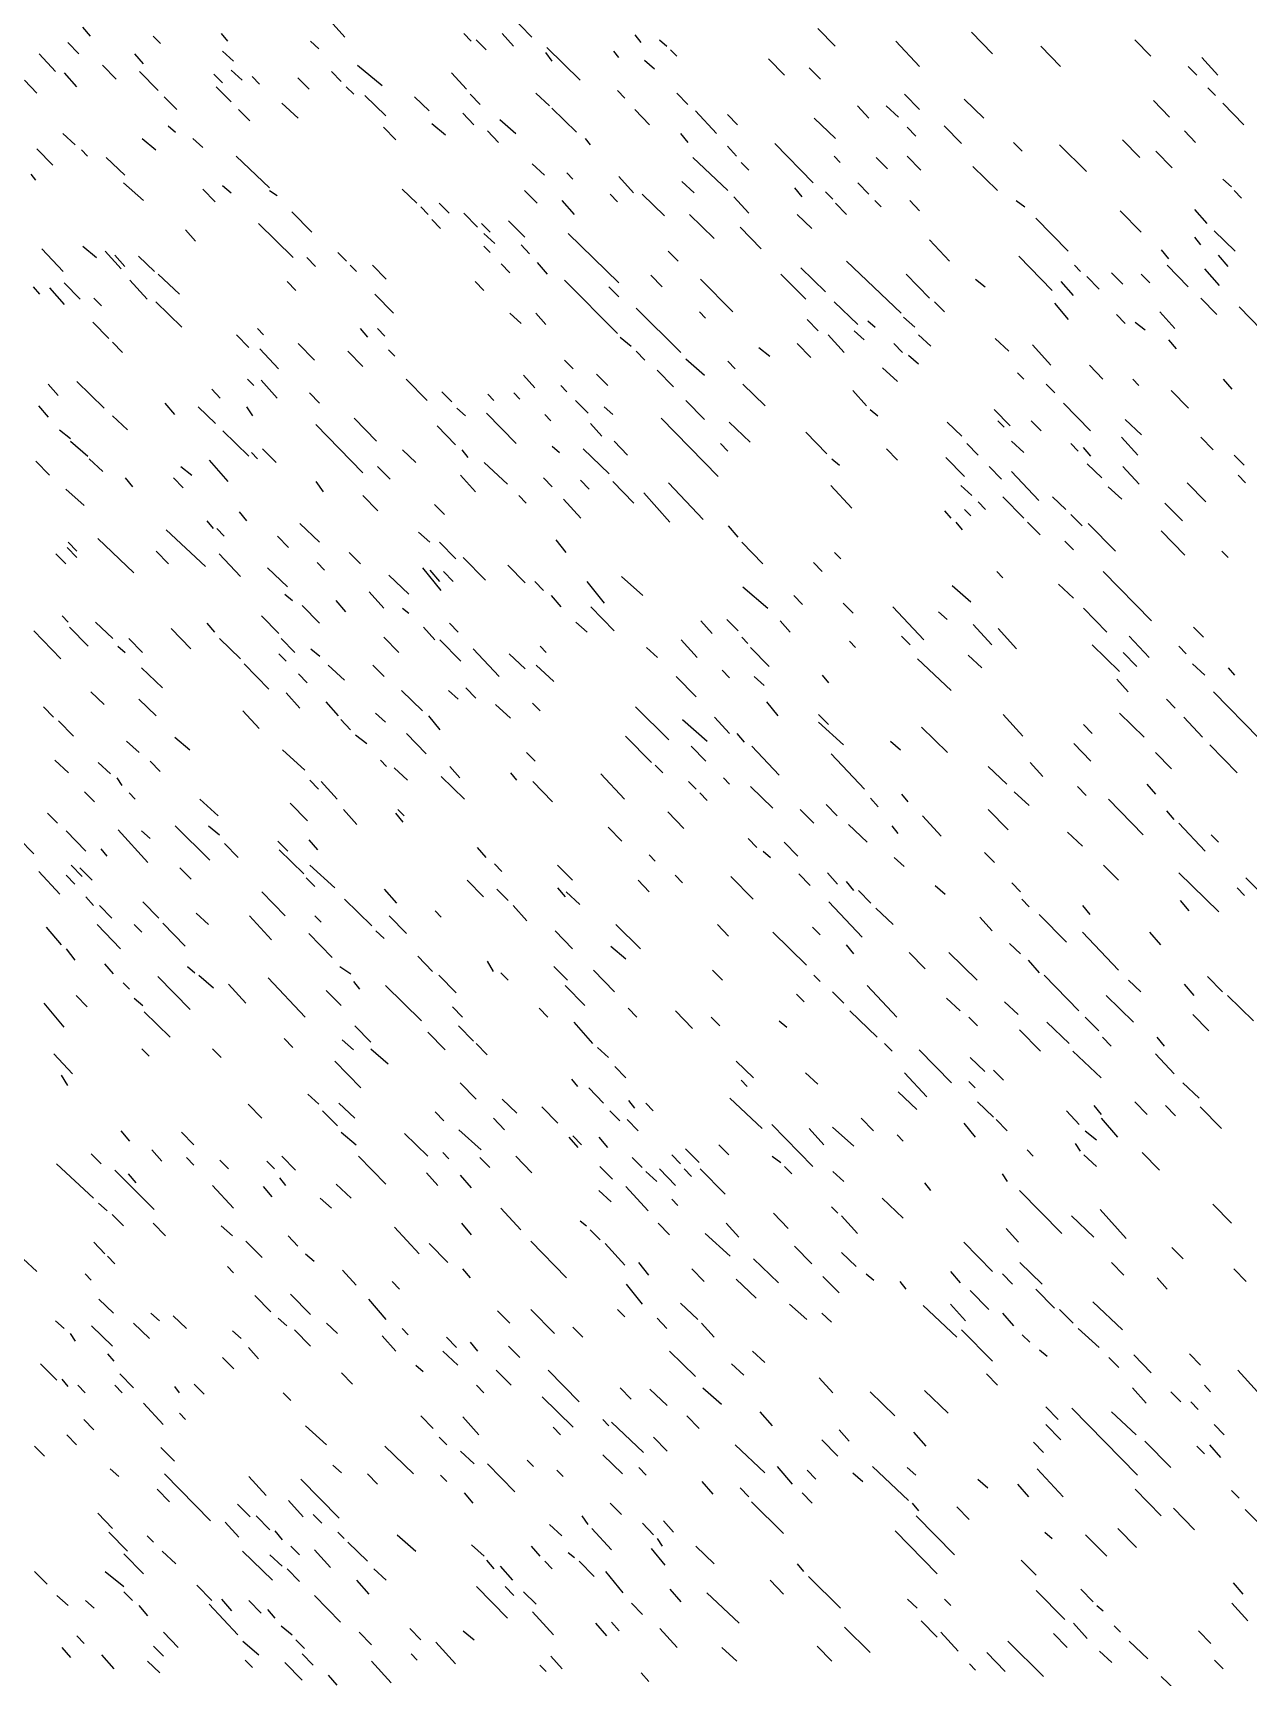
# Model space of a CAD drawing. Extents: x 0 to 599, y 0 to 600.
# Drawn here: x 187.7 to 367.4, y 148.2 to 391.4 of the extents above; entities that cross this region are included whole.
import ezdxf

# ---------------------------------------------------------------- set-up
doc = ezdxf.new("R2010")
doc.units = 0
doc.header["$MEASUREMENT"] = 0
doc.layers.add('SKARN_FSET2', color=206, linetype='CONTINUOUS')

msp = doc.modelspace()

# ---------------------------------------------------------------- linework, layer by layer
at = {"layer": 'SKARN_FSET2'}
for p, q in [((257.99, 394.26), (261.47, 390.7)), ((195.03, 392.2), (196.13, 390.89)), ((231.63, 393.14), (233.83, 390.7)), ((303.76, 392.01), (306.32, 389.39)), ((192.83, 389.95), (194.48, 388.27)), ((205.46, 390.89), (206.56, 389.77)), ((215.53, 391.26), (216.45, 390.14)), ((228.71, 390.14), (229.99, 389.02)), ((251.41, 391.26), (252.51, 390.14)), ((253.24, 390.33), (254.7, 388.83)), ((257.08, 391.26), (258.73, 389.39)), ((263.67, 389.2), (268.62, 384.34)), ((276.67, 391.08), (277.58, 389.95)), ((280.33, 390.33), (281.43, 389.39)), ((315.29, 390.14), (318.77, 386.4)), ((326.46, 391.45), (329.57, 388.27)), ((336.71, 389.39), (339.64, 386.4)), ((350.62, 390.33), (353, 387.89)), ((188.62, 388.27), (191.01, 385.65)), ((202.72, 388.27), (204, 386.77)), ((215.71, 388.64), (217.36, 387.15)), ((263.49, 388.46), (264.41, 387.15)), ((273.56, 388.64), (274.29, 387.71)), ((278.13, 387.33), (279.6, 386.02)), ((281.98, 388.83), (282.89, 387.89)), ((296.44, 387.52), (298.82, 385.09)), ((360.51, 387.71), (362.89, 385.09)), ((186.43, 384.34), (188.26, 382.46)), ((192.29, 385.46), (194.12, 383.4)), ((197.96, 386.58), (199.98, 384.52)), ((203.45, 385.65), (206.2, 382.84)), ((214.44, 385.27), (215.72, 383.96)), ((217, 385.83), (218.65, 384.34)), ((220.11, 384.9), (221.21, 383.78)), ((228.53, 383.03), (226.88, 384.71)), ((231.83, 385.65), (233.29, 384.15)), ((235.67, 386.58), (239.33, 383.59)), ((249.58, 385.46), (251.78, 383.03)), ((302.48, 386.21), (304.13, 384.52)), ((358.49, 386.4), (359.78, 385.09)), ((207.12, 381.9), (208.95, 380.03)), ((214.8, 383.4), (217, 381.15)), ((234.02, 383.4), (235.12, 382.28)), ((236.77, 382.09), (239.89, 379.1)), ((244.09, 381.9), (246.29, 379.84)), ((252.33, 382.28), (253.8, 380.78)), ((262.03, 382.46), (264.05, 380.59)), ((274.11, 382.84), (275.21, 381.72)), ((282.9, 382.46), (284.55, 380.78)), ((316.58, 382.28), (318.78, 380.03)), ((361.43, 383.21), (362.53, 382.09)), ((218.1, 380.03), (219.75, 378.35)), ((224.51, 380.97), (226.89, 378.72)), ((251.24, 379.47), (252.88, 377.78)), ((264.41, 380.22), (268.08, 376.66)), ((276.68, 380.03), (278.88, 377.78)), ((285.65, 379.84), (288.76, 376.47)), ((309.63, 380.59), (311.28, 378.72)), ((313.84, 380.59), (315.67, 378.91)), ((325.37, 381.53), (328.3, 378.72)), ((353.37, 381.34), (355.76, 378.91)), ((363.62, 380.97), (366.74, 377.78)), ((207.67, 377.6), (208.77, 376.66)), ((239.52, 377.41), (241.35, 375.54)), ((246.66, 377.97), (248.68, 376.29)), ((256.73, 378.53), (259.11, 376.47)), ((290.41, 379.28), (291.87, 377.78)), ((303.22, 378.72), (306.34, 375.73)), ((316.95, 377.41), (318.23, 376.1)), ((322.44, 377.6), (325.01, 374.98)), ((192.11, 376.47), (193.95, 374.79)), ((203.83, 375.73), (205.85, 374.04)), ((211.33, 375.73), (212.8, 374.42)), ((254.9, 376.85), (256.55, 375.16)), ((269.36, 375.73), (270.09, 374.79)), ((283.45, 376.47), (284.55, 375.16)), ((290.41, 374.6), (291.7, 373.1)), ((297.37, 374.98), (303.05, 369.17)), ((332.7, 375.16), (333.98, 373.85)), ((339.47, 374.79), (343.5, 370.86)), ((348.8, 375.54), (351.37, 372.92)), ((357.95, 376.85), (359.6, 375.16)), ((188.27, 374.23), (190.65, 371.79)), ((194.86, 374.04), (195.78, 373.1)), ((198.52, 372.92), (201.27, 370.3)), ((217.74, 373.1), (222.69, 368.42)), ((285.29, 372.92), (290.42, 368.05)), ((292.43, 372.17), (293.53, 371.05)), ((306.16, 373.1), (307.07, 372.17)), ((312.38, 372.92), (314.03, 371.23)), ((316.96, 373.1), (318.97, 371.05)), ((353.75, 373.85), (356.13, 371.42)), ((187.36, 370.48), (188.09, 369.55)), ((261.49, 371.98), (263.33, 370.3)), ((266.62, 370.67), (267.54, 369.73)), ((274.31, 370.11), (276.51, 367.68)), ((326.66, 371.61), (330.32, 368.05)), ((363.64, 369.73), (364.92, 368.61)), ((201.09, 369.17), (204.02, 366.55)), ((212.81, 368.24), (214.64, 366.37)), ((215.74, 368.8), (217.02, 367.68)), ((222.69, 368.05), (223.79, 367.3)), ((242.28, 368.24), (244.48, 366.18)), ((260.4, 368.05), (262.23, 366.18)), ((273.03, 367.49), (274.13, 366.37)), ((277.79, 367.49), (281.09, 364.31)), ((283.65, 369.36), (285.48, 367.68)), ((300.3, 368.42), (301.4, 367.11)), ((304.88, 367.86), (305.98, 366.74)), ((309.64, 369.17), (311.29, 367.49)), ((365.29, 368.05), (366.39, 366.93)), ((225.99, 364.87), (228.92, 361.87)), ((245.03, 365.62), (246.13, 364.49)), ((247.77, 366.18), (249.24, 364.68)), ((265.89, 366.55), (267.73, 364.49)), ((291.34, 367.11), (293.53, 364.68)), ((306.35, 366.18), (308, 364.49)), ((312.2, 366.55), (313.12, 365.62)), ((317.33, 366.55), (318.79, 365.05)), ((333.07, 366.55), (334.35, 365.62)), ((348.45, 365.05), (351.56, 361.87)), ((359.43, 365.24), (361.26, 363.18)), ((221.05, 363.18), (226.18, 358.13)), ((246.68, 363.74), (247.96, 362.43)), ((251.43, 364.68), (253.45, 362.62)), ((254, 363.18), (255.28, 361.87)), ((258.02, 363.56), (260.41, 361.12)), ((284.75, 364.49), (288.41, 360.94)), ((292.26, 362.62), (295.37, 359.44)), ((300.67, 364.49), (302.87, 362.43)), ((336, 363.93), (340.77, 359.06)), ((210.25, 362.25), (211.72, 360.56)), ((254.37, 361.68), (256.01, 360.19)), ((259.86, 360), (261.14, 358.69)), ((266.81, 361.68), (274.33, 354.38)), ((320.26, 360.75), (323.2, 357.57)), ((359.44, 361.12), (360.35, 360)), ((362.36, 362.06), (365.48, 359.06)), ((189.02, 359.44), (192.14, 356.07)), ((195.06, 359.81), (197.08, 358.13)), ((198.36, 359.06), (200.74, 356.44)), ((199.82, 358.5), (201.29, 356.82)), ((203.3, 358.32), (205.68, 356.07)), ((228.19, 358.13), (229.48, 356.82)), ((232.77, 358.88), (234.05, 357.57)), ((254.37, 359.81), (255.28, 358.88)), ((281.64, 359.06), (283.11, 357.57)), ((308, 357.57), (316.07, 349.89)), ((333.45, 358.32), (338.39, 353.26)), ((354.5, 359.25), (355.59, 357.94)), ((362.92, 358.5), (364.38, 356.82)), ((206.23, 355.69), (209.35, 352.7)), ((234.6, 357), (235.52, 356.07)), ((237.9, 357), (239.91, 354.95)), ((256.93, 357.19), (258.22, 355.88)), ((262.24, 357.38), (263.71, 355.69)), ((279.08, 355.51), (280.73, 353.82)), ((298.3, 355.69), (301.97, 351.95)), ((301.23, 356.63), (304.9, 353.07)), ((316.79, 355.69), (320.27, 352.14)), ((341.68, 357), (342.6, 356.07)), ((343.52, 355.32), (345.35, 353.45)), ((347.18, 355.88), (348.83, 354.2)), ((351.57, 355.69), (352.85, 354.38)), ((355.41, 357), (358.53, 353.82)), ((360.9, 356.44), (363.1, 354.01)), ((187.74, 353.82), (188.66, 352.7)), ((190.12, 353.63), (192.32, 351.2)), ((192.32, 354.38), (194.7, 351.95)), ((202.02, 354.76), (204.59, 351.95)), ((225.27, 354.57), (226.55, 353.26)), ((238.27, 352.7), (241.02, 349.89)), ((253.09, 354.57), (254.37, 353.26)), ((266.27, 354.76), (274.15, 346.9)), ((272.86, 353.82), (274.33, 352.32)), ((286.41, 354.95), (291.17, 350.08)), ((327.04, 354.95), (328.51, 353.82)), ((339.67, 354.57), (341.51, 352.51)), ((196.72, 352.14), (197.82, 351.01)), ((205.87, 351.58), (209.72, 347.83)), ((276.89, 350.64), (283.49, 344.09)), ((306.18, 351.58), (309.66, 348.21)), ((321.01, 351.58), (322.47, 350.08)), ((338.76, 351.39), (340.78, 348.95)), ((360.36, 352.14), (362.74, 349.7)), ((366.04, 350.83), (369.33, 347.46)), ((196.54, 348.58), (198.92, 346.15)), ((258.22, 349.89), (259.87, 348.39)), ((262.07, 349.89), (263.53, 348.21)), ((286.23, 350.08), (287.14, 349.14)), ((302.15, 348.95), (303.8, 347.27)), ((311.12, 348.77), (312.22, 347.83)), ((316.43, 349.33), (318.08, 347.83)), ((347.92, 349.7), (349.2, 348.39)), ((350.66, 348.58), (352.13, 347.46)), ((354.32, 350.08), (356.52, 347.64)), ((199.47, 345.59), (200.93, 344.09)), ((217.77, 346.71), (219.6, 344.84)), ((220.88, 347.64), (221.8, 346.71)), ((226.93, 345.4), (229.31, 342.96)), ((236.08, 347.64), (237.18, 346.33)), ((238.64, 347.64), (239.74, 346.52)), ((274.52, 346.33), (276.17, 345.02)), ((300.69, 345.4), (302.71, 343.34)), ((305.27, 346.71), (307.65, 344.09)), ((309.11, 347.27), (310.58, 345.96)), ((314.97, 345.4), (316.25, 344.09)), ((318.63, 346.71), (320.46, 345.02)), ((329.98, 346.15), (332, 344.27)), ((355.61, 345.96), (356.71, 344.65)), ((221.25, 344.65), (224, 341.65)), ((234.25, 344.27), (236.45, 342.03)), ((240.29, 344.46), (241.21, 343.53)), ((266.28, 342.96), (267.57, 341.65)), ((276.9, 344.27), (278.18, 342.96)), ((284.22, 343.15), (286.97, 340.72)), ((295.02, 344.84), (296.67, 343.53)), ((317.17, 343.71), (318.64, 342.4)), ((335.47, 345.21), (338.22, 342.22)), ((260.25, 340.72), (261.89, 338.85)), ((271.04, 340.9), (272.69, 339.22)), ((280.01, 341.47), (282.4, 339.03)), ((290.45, 342.78), (291.55, 341.65)), ((313.33, 341.84), (315.53, 339.78)), ((333.28, 341.09), (334.2, 340.16)), ((343.9, 342.22), (345.91, 340.16)), ((189.96, 339.41), (191.42, 337.72)), ((194.17, 339.78), (198.2, 335.85)), ((214.12, 338.66), (215.4, 337.35)), ((219.43, 340.16), (220.34, 339.22)), ((221.44, 339.97), (223.82, 337.35)), ((228.58, 338.1), (230.05, 336.6)), ((242.86, 340.16), (245.97, 336.97)), ((248.17, 338.28), (249.63, 336.79)), ((258.78, 338.1), (259.7, 337.16)), ((265.74, 339.22), (266.65, 338.28)), ((292.65, 339.41), (295.94, 336.22)), ((308.94, 338.47), (310.95, 336.22)), ((337.49, 339.41), (338.78, 338.1)), ((350.31, 340.16), (351.22, 339.22)), ((355.98, 338.47), (358.55, 335.85)), ((363.67, 340.16), (364.95, 338.66)), ((188.5, 336.22), (189.96, 334.54)), ((207.17, 336.6), (208.63, 334.91)), ((212.11, 336.04), (214.67, 333.6)), ((219.25, 336.04), (220.16, 334.73)), ((250.37, 335.85), (251.65, 334.73)), ((254.94, 337.91), (255.86, 336.97)), ((267.94, 336.97), (269.77, 335.1)), ((272.15, 336.04), (273.43, 334.91)), ((284.23, 336.97), (286.98, 334.17)), ((311.5, 335.66), (312.6, 334.73)), ((329.81, 335.66), (332.19, 333.23)), ((340.06, 336.6), (344.09, 332.48)), ((199.48, 334.73), (201.68, 332.67)), ((229.5, 333.42), (236.46, 326.3)), ((235.17, 334.35), (238.47, 330.98)), ((247.44, 333.23), (250.19, 330.42)), ((254.76, 335.1), (259.16, 330.61)), ((263.36, 334.91), (264.28, 333.98)), ((270.14, 333.6), (271.79, 331.73)), ((280.57, 334.35), (289, 325.74)), ((290.64, 333.79), (293.75, 330.8)), ((322.85, 333.79), (325.05, 331.73)), ((330.36, 333.98), (331.28, 333.04)), ((335.3, 333.98), (336.77, 332.48)), ((349.21, 334.17), (351.6, 331.92)), ((191.61, 332.67), (193.26, 331.36)), ((193.26, 330.98), (195.83, 328.74)), ((215.77, 332.48), (219.62, 328.74)), ((273.62, 330.98), (275.63, 328.92)), ((301.99, 332.29), (305.1, 329.11)), ((332.38, 330.98), (334.21, 329.3)), ((348.67, 331.54), (351.05, 328.92)), ((360.38, 331.54), (362.21, 329.67)), ((196.01, 328.36), (198.02, 326.49)), ((219.99, 329.3), (220.9, 328.36)), ((221.63, 329.86), (223.65, 327.8)), ((242.32, 329.67), (244.33, 327.8)), ((251.1, 329.67), (252.02, 328.55)), ((264.47, 330.23), (265.57, 329.3)), ((269.04, 329.86), (272.89, 326.12)), ((289.36, 330.61), (290.46, 329.49)), ((305.84, 328.36), (306.94, 327.43)), ((313.89, 329.86), (315.54, 328.17)), ((322.68, 328.55), (325.43, 325.74)), ((325.79, 330.61), (327.44, 328.92)), ((341.16, 330.61), (342.26, 329.49)), ((342.99, 330.05), (344.09, 328.74)), ((365.33, 328.92), (366.79, 327.43)), ((188.14, 327.99), (190.15, 325.93)), ((209.56, 327.24), (211.2, 325.93)), ((213.76, 328.17), (216.51, 324.99)), ((238.66, 327.24), (240.49, 325.37)), ((250.93, 325.93), (253.12, 323.49)), ((254.4, 327.8), (257.88, 324.62)), ((329.09, 327.24), (330.92, 325.37)), ((332.38, 326.49), (336.41, 322.18)), ((343.55, 327.61), (345.74, 325.55)), ((348.85, 327.24), (351.24, 324.62)), ((365.88, 325.93), (366.98, 324.81)), ((192.54, 323.87), (195.28, 321.44)), ((201.32, 325.55), (202.42, 324.24)), ((208.46, 325.55), (209.92, 324.06)), ((229.51, 324.99), (230.61, 323.49)), ((263.19, 325.55), (264.47, 324.24)), ((268.68, 325.18), (269.96, 323.87)), ((273.44, 324.99), (276.56, 321.81)), ((281.68, 324.81), (286.81, 319.38)), ((305.66, 324.43), (308.77, 321.06)), ((324.88, 324.43), (326.53, 322.93)), ((346.66, 324.24), (348.68, 322.37)), ((358.38, 324.81), (361.12, 322)), ((236.47, 322.93), (238.67, 320.69)), ((247.09, 321.62), (248.55, 320.12)), ((259.53, 322.93), (260.63, 321.81)), ((266.12, 322.37), (268.69, 319.56)), ((278.02, 323.31), (281.87, 319)), ((327.44, 322), (328.54, 320.87)), ((331.1, 322.75), (334.22, 319.56)), ((338.43, 322.75), (340.44, 320.87)), ((355.08, 321.81), (357.65, 319.19)), ((213.41, 319.19), (214.32, 318.07)), ((218.17, 320.5), (219.27, 319.19)), ((227.14, 318.81), (230.07, 316.01)), ((322.5, 320.69), (323.42, 319.56)), ((324.15, 319), (325.07, 317.88)), ((325.43, 320.87), (326.35, 319.94)), ((334.77, 319), (336.6, 317.13)), ((341.17, 320.12), (342.82, 318.44)), ((343.74, 318.81), (347.77, 314.7)), ((197.3, 316.57), (202.62, 311.51)), ((207.37, 317.88), (213.23, 312.45)), ((214.87, 318.07), (215.97, 316.94)), ((223.84, 316.94), (225.49, 315.26)), ((244.71, 317.5), (246.36, 316.01)), ((265.03, 316.38), (266.5, 314.51)), ((290.47, 318.44), (291.94, 316.76)), ((340.26, 316.19), (341.55, 314.88)), ((354.54, 317.69), (358.02, 314.13)), ((191.08, 314.32), (192.55, 312.82)), ((192.73, 315.26), (194.19, 313.76)), ((192.91, 316.01), (194.19, 314.7)), ((205.91, 314.7), (207.74, 312.82)), ((215.24, 314.32), (218.36, 310.95)), ((234.46, 314.51), (236.11, 312.82)), ((247.82, 316.01), (250.21, 313.57)), ((251.3, 313.76), (254.6, 310.39)), ((292.49, 316.01), (295.6, 312.82)), ((306.22, 314.51), (307.13, 313.57)), ((363.51, 314.7), (364.43, 313.76)), ((222.38, 312.26), (225.32, 309.45)), ((229.71, 313.01), (230.8, 311.89)), ((245.27, 312.26), (248.01, 308.89)), ((246.36, 311.89), (247.83, 310.2)), ((248.38, 311.7), (249.84, 310.2)), ((257.9, 312.64), (260.46, 310.02)), ((303.11, 313.01), (304.39, 311.7)), ((330.2, 311.7), (331.12, 310.76)), ((345.94, 311.7), (353.09, 304.4)), ((240.32, 311.14), (243.26, 308.33)), ((261.92, 310.2), (263.21, 308.89)), ((269.61, 310.2), (272.18, 307.02)), ((274.74, 310.95), (277.85, 308.14)), ((292.68, 309.45), (296.34, 306.27)), ((323.61, 309.64), (326.36, 307.21)), ((339.35, 309.83), (341.55, 307.77)), ((224.95, 308.33), (226.05, 307.39)), ((227.52, 306.65), (230.08, 304.03)), ((232.46, 307.39), (233.92, 305.71)), ((237.4, 308.71), (239.6, 306.27)), ((264.31, 308.14), (265.77, 306.46)), ((270.17, 306.46), (273.65, 302.9)), ((300.18, 308.14), (301.47, 306.83)), ((307.51, 307.02), (308.97, 305.52)), ((314.83, 306.46), (319.41, 301.59)), ((192.01, 305.15), (192.92, 304.21)), ((196.95, 304.21), (199.51, 301.78)), ((213.42, 304.03), (214.52, 302.71)), ((221.48, 305.15), (224.04, 302.53)), ((242.34, 306.27), (243.26, 305.52)), ((249.3, 304.03), (250.58, 302.71)), ((267.97, 304.21), (269.62, 302.71)), ((286.46, 304.4), (288.11, 302.53)), ((290.3, 304.59), (291.95, 302.9)), ((298.17, 304.4), (299.64, 302.71)), ((321.6, 305.71), (322.89, 304.59)), ((343.02, 306.27), (346.5, 302.71)), ((187.8, 302.9), (191.83, 298.78)), ((193.11, 303.46), (195.85, 300.66)), ((201.89, 301.78), (203.91, 299.72)), ((208.12, 303.28), (211.05, 300.28)), ((215.26, 301.78), (218.37, 298.78)), ((224.41, 301.78), (226.42, 299.72)), ((239.6, 301.97), (241.8, 299.72)), ((245.46, 303.46), (247.11, 301.59)), ((247.84, 301.59), (250.95, 298.41)), ((283.53, 301.59), (285.92, 298.97)), ((292.5, 301.97), (293.42, 301.03)), ((316.12, 302.15), (317.4, 300.84)), ((326.73, 303.84), (329.48, 300.84)), ((330.39, 303.28), (333.14, 300.28)), ((349.8, 302.15), (352.73, 298.97)), ((359.31, 303.46), (360.78, 301.97)), ((200.25, 300.66), (201.35, 299.72)), ((224.05, 299.53), (225.14, 298.41)), ((228.8, 300.28), (230.09, 299.16)), ((252.78, 300.28), (256.63, 296.16)), ((258.09, 299.53), (260.47, 297.29)), ((262.67, 300.66), (263.58, 299.72)), ((280.06, 298.97), (278.41, 300.47)), ((293.79, 300.47), (296.53, 297.66)), ((308.43, 301.4), (309.34, 300.47)), ((326, 299.34), (328.02, 297.47)), ((344.31, 300.84), (348.34, 296.91)), ((348.88, 299.72), (350.9, 297.66)), ((357.12, 300.66), (358.22, 299.53)), ((203.73, 297.47), (206.84, 294.48)), ((218.92, 298.03), (222.59, 294.29)), ((231.37, 297.85), (233.75, 295.6)), ((237.96, 297.85), (239.61, 296.16)), ((262.12, 297.85), (264.69, 295.41)), ((289.58, 297.1), (290.68, 295.98)), ((318.5, 298.78), (323.45, 294.1)), ((359.14, 298.03), (360.97, 296.35)), ((364.44, 297.47), (365.36, 296.35)), ((226.98, 296.54), (228.26, 295.23)), ((251.69, 294.48), (253.16, 292.98)), ((282.81, 296.16), (285.74, 293.17)), ((294.34, 296.16), (295.8, 294.85)), ((304.41, 296.35), (305.32, 295.23)), ((347.97, 295.79), (349.62, 293.92)), ((196.23, 293.92), (198.24, 292.04)), ((203.37, 292.79), (205.93, 290.36)), ((225.15, 293.73), (227.17, 291.48)), ((231.01, 292.42), (232.84, 290.36)), ((242.17, 294.1), (245.29, 291.11)), ((249.13, 294.1), (250.59, 292.79)), ((256.09, 292.04), (258.29, 289.98)), ((261.58, 292.23), (262.68, 291.11)), ((296.17, 292.42), (297.82, 290.36)), ((355.3, 292.79), (356.58, 291.48)), ((362.25, 293.92), (369.03, 286.99)), ((189.27, 291.67), (190.74, 290.17)), ((191.47, 289.61), (193.67, 287.36)), ((218.75, 291.11), (221.13, 288.49)), ((233.21, 289.8), (234.67, 288.3)), ((238.33, 290.73), (239.8, 289.42)), ((246.2, 290.36), (247.85, 288.3)), ((276.77, 291.67), (281.72, 286.8)), ((283.73, 289.8), (287.39, 286.61)), ((288.49, 290.17), (290.69, 287.74)), ((303.86, 290.55), (305.33, 289.05)), ((303.86, 289.42), (307.53, 286.05)), ((331.14, 290.55), (334.07, 287.36)), ((348.34, 290.73), (352.01, 287.18)), ((357.86, 290.17), (360.61, 287.18)), ((208.68, 287.18), (210.88, 285.3)), ((235.41, 287.55), (237.06, 286.24)), ((242.91, 287.74), (245.84, 284.74)), ((275.31, 287.36), (279.16, 283.43)), ((291.79, 287.74), (292.88, 286.43)), ((319.06, 288.67), (322.91, 284.93)), ((343.04, 289.05), (344.32, 287.74)), ((201.54, 286.61), (203.38, 284.93)), ((224.61, 285.3), (227.91, 282.31)), ((261.95, 283.62), (260.67, 284.93)), ((285.01, 285.87), (287.21, 283.62)), ((293.98, 285.87), (298.02, 281.56)), ((305.7, 284.74), (310.65, 279.5)), ((314.48, 286.61), (315.95, 285.3)), ((341.58, 286.24), (344.14, 283.62)), ((353.66, 284.93), (356.04, 282.5)), ((361.71, 286.05), (365.74, 281.93)), ((190.93, 283.81), (192.95, 281.93)), ((197.34, 283.43), (199.17, 281.75)), ((205.03, 283.62), (206.49, 282.12)), ((239.07, 283.81), (239.99, 282.87)), ((241.09, 282.68), (243.1, 280.81)), ((249.32, 282.87), (250.79, 281.19)), ((279.71, 283.06), (280.81, 281.93)), ((328.95, 282.87), (331.7, 280.25)), ((335.17, 283.43), (337, 281.37)), ((200.09, 281.19), (200.82, 280.06)), ((228.64, 280.81), (229.92, 279.5)), ((230.29, 280.62), (232.67, 278)), ((248.04, 281.37), (251.52, 278)), ((258.29, 281.93), (259.21, 280.81)), ((261.59, 280.62), (264.52, 277.63)), ((271.66, 281.75), (275.14, 278)), ((284.65, 280.62), (285.75, 279.5)), ((289.78, 281.19), (290.69, 280.25)), ((293.81, 279.88), (297.11, 276.69)), ((342.13, 279.88), (343.41, 278.56)), ((352.38, 280.25), (353.66, 278.75)), ((195.33, 279.13), (196.79, 277.63)), ((201.92, 278.94), (202.83, 278)), ((212.35, 278), (215.1, 275.57)), ((225.72, 277.44), (228.28, 274.82)), ((286.3, 278.94), (287.4, 277.82)), ((304.98, 277.25), (306.62, 275.57)), ((311.56, 278.19), (312.66, 276.88)), ((316.14, 278.75), (317.06, 277.63)), ((332.8, 279.13), (335, 277.07)), ((346.71, 278), (351.84, 272.76)), ((189.84, 275.94), (191.31, 274.45)), ((233.59, 276.51), (235.6, 274.26)), ((241.28, 275.94), (242.38, 274.63)), ((241.64, 276.51), (242.56, 275.57)), ((281.55, 276.13), (283.93, 273.7)), ((301.13, 276.51), (303.15, 274.45)), ((319.25, 275.57), (322, 272.57)), ((328.96, 276.51), (331.89, 273.51)), ((355.31, 276.32), (356.41, 275.01)), ((192.59, 273.32), (195.52, 270.33)), ((200.28, 273.51), (204.67, 268.64)), ((203.75, 273.32), (205.04, 272.2)), ((208.7, 274.07), (213.83, 269.02)), ((213.64, 274.07), (215.29, 272.76)), ((272.76, 273.88), (274.78, 271.83)), ((308.27, 274.26), (311.02, 271.64)), ((314.68, 274.07), (315.6, 272.95)), ((340.67, 273.14), (342.87, 271.08)), ((357.15, 274.45), (361, 270.33)), ((361.91, 272.76), (363.01, 271.64)), ((185.63, 272.2), (187.83, 269.95)), ((197.72, 270.7), (198.63, 269.58)), ((216.02, 271.45), (218.04, 269.39)), ((223.89, 271.83), (225.36, 270.33)), ((224.08, 270.51), (227.74, 266.96)), ((228.47, 272.01), (229.75, 270.51)), ((253.36, 270.89), (254.65, 269.39)), ((293.45, 272.2), (294.73, 270.89)), ((295.65, 270.33), (296.75, 269.39)), ((298.76, 271.64), (300.77, 269.58)), ((328.41, 270.14), (329.88, 268.64)), ((193.33, 268.27), (194.98, 266.58)), ((194.61, 267.89), (196.44, 266.02)), ((209.43, 267.89), (211.08, 266.21)), ((228.65, 268.27), (232.32, 264.9)), ((255.93, 268.46), (257.03, 267.33)), ((265.26, 268.27), (267.46, 266.02)), ((278.81, 269.77), (279.72, 268.83)), ((315.05, 269.39), (316.52, 268.08)), ((345.99, 268.27), (348.19, 266.02)), ((188.57, 267.33), (191.68, 263.96)), ((192.6, 266.77), (193.88, 265.46)), ((228.11, 266.4), (229.39, 265.09)), ((251.9, 266.02), (254.29, 263.59)), ((277.16, 266.02), (278.81, 264.34)), ((282.65, 266.77), (283.75, 265.65)), ((290.89, 266.58), (294.19, 263.21)), ((300.96, 266.96), (302.61, 265.27)), ((305.17, 267.15), (306.64, 265.46)), ((307.92, 265.83), (309.02, 264.52)), ((321.1, 265.27), (322.56, 263.96)), ((332.44, 265.65), (333.73, 264.34)), ((357.15, 267.15), (363.02, 261.34)), ((367.04, 266.4), (368.69, 264.71)), ((195.53, 263.59), (196.63, 262.28)), ((203.95, 262.84), (206.33, 260.41)), ((221.52, 264.34), (225, 260.78)), ((233.78, 263.21), (237.82, 259.28)), ((239.64, 264.71), (241.47, 262.65)), ((256.3, 264.71), (257.95, 263.03)), ((265.27, 264.9), (266.37, 263.59)), ((266.55, 264.34), (268.56, 262.46)), ((305.36, 262.84), (310.3, 257.6)), ((309.75, 264.52), (311.58, 262.65)), ((333.91, 263.21), (335.01, 262.09)), ((357.34, 263.03), (358.62, 261.53)), ((365.76, 264.9), (366.86, 263.78)), ((197.54, 262.28), (199.37, 260.41)), ((211.82, 261.15), (213.65, 259.47)), ((219.69, 260.78), (222.99, 257.22)), ((229.39, 260.78), (230.31, 259.84)), ((240.38, 260.78), (242.94, 258.16)), ((247.15, 261.53), (248.07, 260.59)), ((258.68, 262.28), (260.7, 260.03)), ((312.31, 261.9), (314.88, 259.47)), ((327.69, 260.59), (329.52, 258.53)), ((336.48, 260.97), (340.51, 256.85)), ((342.88, 262.28), (343.98, 260.97)), ((189.67, 259.1), (191.87, 256.47)), ((197.18, 259.47), (200.66, 255.91)), ((202.67, 259.47), (203.77, 258.35)), ((206.88, 259.66), (210.18, 256.29)), ((228.48, 258.16), (231.96, 254.6)), ((238.37, 258.53), (239.65, 257.41)), ((264.91, 258.53), (267.47, 255.91)), ((273.88, 259.47), (277.54, 255.91)), ((288.89, 259.47), (290.54, 257.78)), ((297.12, 258.35), (302.07, 253.48)), ((302.98, 259.1), (304.08, 257.97)), ((342.89, 258.35), (348.2, 252.73)), ((352.77, 258.35), (354.42, 256.47)), ((192.61, 255.91), (193.89, 254.23)), ((273.15, 256.29), (275.35, 254.42)), ((307.93, 256.47), (309.03, 255.16)), ((317.26, 255.35), (319.64, 252.92)), ((323.12, 255.35), (327.33, 251.23)), ((332.09, 256.66), (333.74, 255.16)), ((198.28, 253.67), (199.57, 252.17)), ((210.55, 253.29), (211.65, 252.36)), ((233.06, 253.29), (234.71, 252.17)), ((244.59, 254.79), (246.79, 252.54)), ((254.84, 254.04), (255.76, 252.54)), ((264.73, 253.29), (266.75, 251.23)), ((334.84, 254.23), (336.49, 252.36)), ((201.03, 250.86), (201.95, 249.92)), ((206.16, 251.79), (210.92, 246.93)), ((212.2, 251.98), (214.4, 250.11)), ((216.59, 250.67), (219.16, 247.86)), ((222.45, 251.61), (227.95, 245.8)), ((235.08, 251.05), (236, 249.92)), ((239.84, 250.48), (245.15, 245.24)), ((247.71, 251.98), (250.27, 249.36)), ((256.86, 252.36), (257.96, 251.23)), ((266.38, 250.48), (269.31, 247.49)), ((270.59, 252.73), (273.7, 249.55)), ((288.16, 252.73), (289.63, 251.23)), ((303.17, 251.98), (304.09, 251.05)), ((311.04, 250.48), (315.44, 245.8)), ((337.22, 251.98), (342.35, 246.74)), ((349.67, 251.23), (351.5, 249.55)), ((357.9, 250.67), (359.37, 248.99)), ((361.38, 251.79), (363.58, 249.55)), ((194.08, 248.99), (195.73, 247.3)), ((202.68, 248.61), (203.96, 247.49)), ((231.05, 249.73), (233.25, 247.49)), ((300.61, 249.17), (301.71, 248.05)), ((305.92, 249.55), (307.57, 247.86)), ((322.76, 248.61), (324.78, 246.74)), ((331.37, 248.05), (333.38, 246.18)), ((346.37, 248.99), (350.41, 245.05)), ((364.31, 248.99), (368.16, 245.24)), ((189.32, 247.86), (192.25, 244.31)), ((204.15, 246.55), (208, 242.81)), ((249.73, 247.3), (251.19, 245.8)), ((262.54, 247.11), (263.82, 245.8)), ((275.72, 247.11), (277, 245.8)), ((282.68, 246.74), (285.24, 244.12)), ((287.99, 245.8), (289.27, 244.49)), ((308.49, 246.74), (312.52, 242.81)), ((326.06, 245.8), (327.34, 244.49)), ((343.27, 245.8), (345.28, 243.74)), ((359.19, 246.18), (361.57, 243.74)), ((235.27, 244.49), (237.65, 242.06)), ((246.07, 243.56), (248.64, 240.94)), ((250.64, 244.49), (252.84, 242.25)), ((267.67, 245.05), (270.42, 241.87)), ((298.05, 245.24), (299.15, 244.31)), ((333.57, 243.93), (336.68, 240.75)), ((337.59, 245.05), (340.89, 241.87)), ((203.79, 241.12), (204.89, 240)), ((214.22, 241.12), (215.5, 239.81)), ((224.84, 242.62), (226.12, 241.31)), ((233.44, 242.43), (235.09, 240.94)), ((237.65, 241.12), (240.22, 238.88)), ((254.86, 240.19), (253.21, 241.87)), ((271.15, 241.31), (272.8, 239.81)), ((313.62, 241.87), (314.72, 240.75)), ((318.74, 240.94), (323.51, 236.07)), ((345.83, 242.81), (347.11, 241.5)), ((353.89, 242.81), (354.98, 241.5)), ((190.79, 240.37), (193.54, 237.38)), ((232.35, 239.25), (236.19, 235.32)), ((273.72, 238.5), (275.36, 236.82)), ((291.65, 239.25), (294.22, 236.82)), ((326.25, 239.81), (328.45, 237.75)), ((341.44, 240.75), (345.65, 236.82)), ((353.7, 240.37), (356.45, 237.38)), ((191.89, 237.19), (192.81, 235.69)), ((250.84, 236.07), (253.22, 233.63)), ((267.31, 236.63), (268.23, 235.51)), ((292.39, 236.44), (293.3, 235.51)), ((301.91, 237.57), (303.74, 235.88)), ((316.55, 237.57), (319.85, 234.01)), ((326.07, 236.26), (326.99, 235.32)), ((329.73, 237.94), (331.19, 236.44)), ((357.74, 236.07), (360.12, 233.82)), ((228.32, 234.38), (229.97, 232.89)), ((257.06, 233.63), (259.26, 231.58)), ((269.87, 235.32), (272.07, 233.07)), ((290.74, 233.82), (295.51, 229.33)), ((315.64, 234.76), (318.39, 232.14)), ((219.54, 232.89), (221.55, 230.83)), ((230.52, 231.95), (232.72, 229.7)), ((232.9, 233.07), (235.28, 230.83)), ((247.18, 231.76), (248.46, 230.45)), ((262.92, 232.51), (265.3, 230.08)), ((274.46, 230.45), (272.99, 231.95)), ((275.73, 233.45), (276.65, 232.32)), ((278.3, 233.07), (279.4, 231.95)), ((327.35, 233.26), (329.74, 231.01)), ((340.53, 231.95), (342.37, 229.89)), ((344.56, 232.7), (345.66, 231.39)), ((350.6, 233.26), (352.43, 231.39)), ((355.18, 232.7), (356.64, 231.2)), ((360.3, 232.51), (363.42, 229.33)), ((200.69, 228.95), (201.97, 227.46)), ((209.66, 228.77), (211.49, 226.9)), ((233.27, 228.77), (235.47, 226.9)), ((250.66, 229.14), (253.96, 226.15)), ((255.78, 230.83), (257.43, 229.14)), ((275.55, 230.64), (277.2, 228.95)), ((296.97, 229.89), (303.02, 223.71)), ((302.46, 229.33), (304.66, 226.9)), ((305.94, 229.52), (309.06, 226.71)), ((310.15, 230.83), (311.98, 228.95)), ((325.34, 230.08), (326.99, 228.02)), ((331.75, 228.95), (330.1, 230.64)), ((343.28, 228.95), (344.93, 227.64)), ((345.66, 230.83), (348.04, 228.02)), ((242.61, 228.58), (246.09, 225.21)), ((266.95, 228.02), (268.24, 226.52)), ((267.5, 228.21), (268.79, 226.9)), ((271.35, 228.02), (272.63, 226.52)), ((284.16, 226.33), (286.18, 224.27)), ((289.1, 226.9), (290.57, 225.4)), ((315.46, 228.39), (316.38, 227.46)), ((341.82, 227.08), (342.55, 225.96)), ((191.18, 224.09), (196.67, 219.03)), ((196.3, 225.59), (197.77, 224.09)), ((205.27, 226.15), (206.73, 224.46)), ((210.4, 225.02), (211.49, 223.9)), ((215.34, 224.65), (216.62, 223.34)), ((222.29, 224.46), (223.39, 223.34)), ((224.49, 225.21), (226.51, 223.15)), ((235.84, 225.21), (239.87, 221.09)), ((248.28, 225.77), (249.2, 224.84)), ((253.78, 225.02), (255.24, 223.53)), ((259.09, 225.21), (261.47, 222.78)), ((276.29, 225.02), (277.76, 223.53)), ((282.15, 225.4), (283.43, 224.09)), ((296.98, 225.21), (298.26, 224.27)), ((334.68, 226.15), (335.6, 225.21)), ((343.1, 225.4), (344.94, 223.71)), ((351.71, 225.77), (354.27, 223.15)), ((199.78, 223.15), (205.64, 217.35)), ((201.79, 222.59), (202.89, 221.28)), ((224.13, 222.03), (225.04, 220.9)), ((245.91, 222.78), (247.56, 220.9)), ((250.85, 222.4), (252.5, 220.53)), ((271.53, 223.71), (273.37, 221.84)), ((278.31, 222.96), (279.96, 221.47)), ((280.32, 223.34), (282.7, 220.9)), ((283.98, 223.34), (285.08, 222.22)), ((286.36, 223.34), (290.03, 219.59)), ((298.81, 223.71), (299.91, 222.59)), ((305.95, 222.96), (307.6, 221.47)), ((331.03, 222.59), (331.76, 221.47)), ((214.24, 220.9), (217.36, 217.54)), ((221.75, 220.72), (223.03, 219.22)), ((230.17, 219.03), (231.82, 217.54)), ((232.55, 221.09), (234.75, 219.03)), ((271.35, 220.16), (273.19, 218.47)), ((275.38, 220.72), (278.68, 217.16)), ((313.27, 219.03), (316.39, 216.04)), ((319.5, 221.28), (320.41, 220.16)), ((333.59, 220.16), (339.82, 213.79)), ((197.41, 218.28), (198.69, 217.16)), ((199.42, 216.6), (201.07, 214.91)), ((256.9, 217.54), (259.83, 214.35)), ((282.16, 218.85), (283.07, 217.91)), ((297.17, 216.79), (299.37, 214.54)), ((305.77, 217.72), (306.69, 216.79)), ((345.49, 217.35), (349.34, 213.04)), ((362.15, 218.1), (364.9, 215.29)), ((205.46, 215.29), (207.3, 213.42)), ((215.53, 214.91), (217.18, 213.42)), ((241.16, 214.73), (244.82, 210.8)), ((251.04, 215.29), (252.51, 213.6)), ((268.61, 215.66), (269.53, 214.91)), ((270.08, 214.35), (271.55, 212.85)), ((280.15, 215.29), (281.8, 213.6)), ((290.21, 215.29), (292.05, 213.23)), ((307.24, 216.41), (309.62, 213.79)), ((331.58, 214.54), (333.42, 212.48)), ((341.28, 216.41), (344.58, 213.23)), ((196.68, 212.48), (198.33, 210.8)), ((219.19, 212.67), (221.58, 210.23)), ((225.42, 213.42), (226.88, 211.92)), ((246.29, 212.29), (249.03, 209.49)), ((261.3, 212.67), (266.61, 207.24)), ((272.28, 212.29), (275.21, 209.11)), ((287.1, 213.79), (290.77, 210.42)), ((300.28, 211.92), (302.85, 209.3)), ((325.36, 212.48), (329.58, 208.17)), ((356.11, 211.73), (357.76, 210.05)), ((186.25, 210.05), (188.26, 208.17)), ((198.7, 210.42), (199.79, 209.3)), ((227.98, 210.8), (229.26, 209.67)), ((277.22, 209.49), (278.69, 207.61)), ((294.25, 210.05), (297.91, 206.49)), ((307.24, 210.98), (309.44, 208.92)), ((333.6, 209.49), (336.9, 206.3)), ((347.15, 209.49), (348.98, 207.61)), ((195.4, 207.8), (196.32, 206.86)), ((216.45, 208.92), (217.37, 207.99)), ((233.48, 208.36), (235.49, 206.12)), ((251.23, 208.55), (252.33, 207.24)), ((285.1, 208.55), (286.93, 206.68)), ((291.69, 207.05), (294.62, 204.24)), ((304.5, 207.43), (306.88, 204.99)), ((310.91, 207.8), (312.01, 206.86)), ((323.35, 208.17), (324.82, 206.49)), ((331.04, 207.8), (332.51, 206.3)), ((353.92, 207.24), (355.39, 205.55)), ((365.27, 208.55), (367.1, 206.68)), ((220.48, 204.62), (222.87, 202.18)), ((225.79, 204.81), (228.72, 201.81)), ((240.8, 206.68), (241.9, 205.55)), ((275.4, 206.3), (277.78, 203.31)), ((315.85, 206.68), (316.77, 205.55)), ((326.28, 205.37), (329.03, 202.56)), ((335.99, 205.55), (338.73, 202.75)), ((197.42, 204.06), (199.62, 202)), ((205.11, 202), (206.39, 200.87)), ((237.32, 204.06), (239.89, 201.06)), ((256.36, 202.37), (258.2, 200.5)), ((261.31, 202.56), (264.79, 199)), ((274.12, 202.56), (275.22, 201.44)), ((283.45, 203.49), (286.02, 201.06)), ((299.56, 203.31), (302.13, 201.06)), ((304.32, 202), (305.79, 200.69)), ((319.33, 203.12), (324.28, 198.44)), ((323.36, 203.31), (325.56, 200.87)), ((331.05, 202), (332.7, 200.12)), ((339.47, 202.56), (341.48, 200.5)), ((344.41, 203.68), (348.81, 199.56)), ((191.02, 200.87), (192.3, 199.75)), ((196.33, 200.12), (199.44, 197.13)), ((202.55, 200.5), (204.93, 198.25)), ((208.41, 201.62), (210.42, 199.75)), ((223.97, 201.25), (225.25, 200.12)), ((226.35, 199.56), (228.73, 197.13)), ((231.11, 200.5), (232.75, 199)), ((242.27, 199.75), (243.19, 198.81)), ((267.53, 199.94), (269, 198.44)), ((279.98, 201.25), (281.44, 199.75)), ((286.57, 200.5), (288.4, 198.44)), ((325.01, 199.56), (329.59, 194.88)), ((342.22, 199.75), (345.33, 196.94)), ((193.22, 199), (193.95, 197.88)), ((217.19, 199.38), (218.48, 198.25)), ((239.34, 198.63), (241.36, 196.38)), ((248.86, 198.44), (250.33, 196.94)), ((252.34, 197.69), (253.44, 196.38)), ((258.02, 197.13), (259.67, 195.44)), ((333.98, 198.81), (335.08, 197.69)), ((198.71, 196.01), (199.63, 194.88)), ((215.73, 195.44), (217.38, 193.76)), ((219.58, 196.94), (221.04, 195.26)), ((248.32, 196.38), (250.51, 194.32)), ((281.81, 196.38), (285.66, 192.64)), ((294.08, 196.38), (295.91, 194.7)), ((336.54, 196.57), (337.64, 195.63)), ((346.8, 195.44), (348.26, 193.95)), ((350.46, 195.82), (353.02, 193.2)), ((358.69, 196.01), (360.34, 194.32)), ((188.83, 194.51), (191.21, 192.07)), ((191.94, 192.26), (192.86, 191.14)), ((200.54, 193.01), (202.56, 190.95)), ((233.31, 193.2), (234.96, 191.51)), ((244.29, 194.32), (245.39, 193.39)), ((256.19, 193.57), (258.39, 191.33)), ((263.88, 193.57), (268.46, 188.89)), ((290.97, 194.51), (292.8, 192.82)), ((303.97, 192.45), (305.98, 190.2)), ((328.68, 193.01), (330.33, 191.33)), ((365.84, 193.57), (368.77, 190.39)), ((194.32, 191.33), (195.42, 190.2)), ((199.81, 191.33), (200.91, 190.2)), ((208.6, 191.14), (209.33, 190.2)), ((211.53, 191.51), (212.99, 190.02)), ((224.71, 190.2), (225.81, 189.08)), ((253.26, 191.33), (254.36, 190.2)), ((274.5, 190.95), (276.15, 189.27)), ((278.89, 190.76), (281.46, 188.33)), ((286.76, 190.95), (289.51, 188.52)), ((311.47, 190.39), (315.14, 186.83)), ((319.53, 190.58), (323.01, 187.21)), ((350.28, 190.95), (352.29, 188.71)), ((355.95, 190.39), (357.42, 188.89)), ((360.9, 191.33), (361.81, 190.39)), ((204.03, 188.71), (206.96, 185.52)), ((262.97, 189.64), (267.55, 185.15)), ((295.19, 187.39), (297.02, 185.34)), ((337.47, 188.14), (339.3, 186.27)), ((341.31, 187.96), (351.02, 178.03)), ((347.17, 187.39), (350.84, 184.02)), ((358.88, 188.89), (359.98, 187.77)), ((195.24, 186.27), (196.71, 184.77)), ((209.34, 187.21), (210.25, 186.27)), ((228.01, 185.34), (231.12, 182.53)), ((245.03, 186.83), (246.86, 184.96)), ((251.25, 186.65), (253.64, 184.02)), ((264.62, 185.15), (265.72, 184.02)), ((271.94, 186.27), (272.86, 185.34)), ((273.22, 185.9), (277.99, 181.4)), ((284.39, 186.83), (286.22, 184.96)), ((337.47, 185.52), (339.67, 183.28)), ((362.37, 185.52), (363.83, 184.02)), ((192.68, 184.02), (194.15, 182.53)), ((247.78, 183.65), (248.88, 182.53)), ((279.45, 183.65), (281.46, 181.59)), ((291.53, 182.53), (295.93, 178.41)), ((304.34, 183.28), (306.72, 180.84)), ((306.9, 184.77), (308.37, 183.09)), ((317.89, 184.4), (319.72, 182.34)), ((335.64, 182.9), (337.11, 181.4)), ((352.12, 183.09), (355.97, 179.16)), ((361.64, 182.53), (363.29, 180.66)), ((187.93, 182.34), (189.39, 180.84)), ((206.6, 182.15), (208.61, 180.09)), ((239.73, 182.34), (243.94, 178.22)), ((250.89, 181.59), (252.91, 179.72)), ((260.78, 180.28), (261.7, 179.34)), ((271.95, 181.03), (274.88, 178.22)), ((359.81, 182.34), (360.91, 181.22)), ((199.09, 178.97), (200.38, 177.85)), ((207.15, 178.22), (213.93, 171.29)), ((219.6, 177.85), (222.16, 175.04)), ((232.04, 179.53), (233.32, 178.41)), ((237.17, 178.22), (238.64, 176.72)), ((247.97, 178.03), (248.89, 177.1)), ((254.92, 179.72), (258.95, 175.6)), ((265.17, 178.78), (266.09, 177.85)), ((277.26, 179.16), (278.35, 178.03)), ((297.76, 179.34), (299.96, 176.72)), ((302.15, 178.78), (303.43, 177.47)), ((308.92, 178.41), (310.39, 177.1)), ((311.85, 179.34), (317.16, 174.29)), ((316.98, 179.16), (318.26, 178.03)), ((336.2, 178.97), (340.05, 174.85)), ((206.05, 175.98), (207.89, 174.1)), ((227.29, 177.47), (232.97, 171.67)), ((251.45, 175.41), (252.73, 173.92)), ((286.59, 177.1), (288.24, 175.23)), ((292.27, 176.16), (293.55, 174.85)), ((301.42, 175.41), (302.89, 173.92)), ((327.41, 177.47), (328.88, 176.16)), ((333.27, 176.72), (334.92, 174.85)), ((350.66, 175.98), (354.51, 172.04)), ((364.94, 175.79), (366.04, 174.66)), ((217.95, 173.73), (219.79, 171.86)), ((225.46, 174.29), (227.66, 171.86)), ((273.05, 173.92), (274.7, 172.23)), ((293.92, 174.1), (298.68, 169.42)), ((317.71, 173.92), (318.63, 172.79)), ((324.3, 173.35), (326.14, 171.48)), ((356.34, 173.17), (359.45, 169.98)), ((366.96, 172.98), (370.07, 169.8)), ((197.27, 172.42), (199.47, 170.17)), ((216.13, 171.11), (218.14, 168.86)), ((220.7, 172.04), (222.72, 169.98)), ((229.12, 172.23), (230.4, 170.92)), ((264.08, 170.73), (265.92, 169.05)), ((268.84, 172.04), (269.76, 170.73)), ((277.81, 170.92), (279.46, 169.24)), ((280.92, 171.29), (282.39, 169.61)), ((318.27, 172.04), (323.95, 166.24)), ((198.92, 169.61), (201.67, 166.8)), ((204.6, 169.05), (205.51, 168.11)), ((223.45, 169.8), (224.55, 168.49)), ((232.78, 169.61), (233.7, 168.67)), ((234.25, 168.11), (237.18, 165.3)), ((241.57, 169.24), (244.32, 166.8)), ((270.31, 170.17), (273.24, 166.99)), ((280.01, 168.67), (280.75, 167.55)), ((315.16, 169.8), (321.39, 163.43)), ((337.3, 169.61), (338.4, 168.67)), ((343.35, 169.24), (346.46, 166.05)), ((348.1, 170.17), (350.85, 167.36)), ((201.12, 166.43), (204.05, 163.43)), ((206.8, 166.8), (208.81, 164.93)), ((218.69, 166.8), (223.09, 162.5)), ((222.72, 166.24), (224.55, 164.56)), ((225.83, 167.55), (227.11, 166.24)), ((229.31, 166.99), (231.69, 164.37)), ((252.56, 167.74), (254.39, 166.05)), ((254.75, 165.49), (255.85, 164.18)), ((261.34, 167.55), (262.63, 166.05)), ((266.83, 166.61), (267.75, 165.87)), ((279.1, 167.18), (281.11, 164.74)), ((285.69, 167.55), (288.44, 164.93)), ((333.83, 165.49), (336.03, 163.24)), ((187.94, 163.81), (189.78, 161.93)), ((198.38, 163.81), (201.13, 161.56)), ((225.29, 164.18), (227.12, 162.31)), ((238.1, 164.18), (239.93, 162.5)), ((256.77, 164.56), (258.6, 162.5)), ((263.36, 165.3), (264.46, 164.18)), ((268.48, 165.3), (270.68, 163.06)), ((272.33, 163.81), (274.9, 160.62)), ((300.7, 164.93), (301.62, 163.81)), ((302.35, 163.06), (307.11, 158.38)), ((201.13, 160.81), (202.41, 159.5)), ((211.93, 161.75), (214.12, 159.5)), ((235.54, 162.5), (237.37, 160.44)), ((253.29, 161.56), (257.88, 156.88)), ((257.5, 161.56), (258.79, 160.25)), ((260.25, 160.81), (262.08, 158.94)), ((281.85, 161.19), (283.5, 159.31)), ((287.34, 160.62), (292.11, 156.13)), ((296.68, 162.5), (298.69, 160.44)), ((336.03, 161), (340.25, 156.69)), ((342.62, 161.19), (344.45, 159.31)), ((365.14, 162.12), (366.6, 160.44)), ((191.24, 160.25), (192.89, 158.75)), ((195.45, 159.5), (196.74, 158.38)), ((203.33, 158.75), (204.61, 157.25)), ((213.76, 158.94), (217.97, 154.45)), ((215.59, 159.69), (217.06, 158)), ((219.62, 159.5), (221.45, 157.63)), ((222.36, 158.19), (223.46, 156.88)), ((229.32, 160.25), (233.17, 156.32)), ((276.18, 159.13), (277.83, 157.44)), ((317, 159.69), (318.46, 158.38)), ((322.49, 159.69), (323.4, 158.75)), ((345, 158.75), (345.92, 158)), ((364.96, 159.13), (367.34, 156.51)), ((224.38, 155.76), (226.03, 154.45)), ((261.54, 157.82), (264.65, 154.45)), ((270.87, 156.13), (272.52, 154.26)), ((273.25, 156.32), (274.35, 155.01)), ((319.01, 156.51), (321.4, 154.07)), ((341.53, 156.13), (343.55, 153.88)), ((347.57, 155.76), (348.49, 154.82)), ((194.18, 154.26), (195.28, 153.14)), ((206.99, 154.82), (209.19, 152.57)), ((218.71, 153.51), (221.09, 151.45)), ((226.58, 153.7), (227.86, 152.39)), ((235.91, 154.82), (237.74, 152.95)), ((243.42, 155.38), (245.07, 153.7)), ((247.26, 153.32), (250.19, 150.14)), ((251.29, 155.01), (252.94, 153.7)), ((280.39, 155.38), (282.96, 152.57)), ((307.67, 155.57), (311.51, 151.83)), ((321.94, 154.82), (324.51, 152.01)), ((331.83, 153.51), (337.14, 148.27)), ((338.6, 154.63), (340.62, 152.57)), ((349.77, 153.51), (352.52, 150.89)), ((360.02, 155.01), (361.85, 153.14)), ((191.98, 152.57), (193.27, 151.08)), ((197.84, 151.45), (199.67, 149.39)), ((205.53, 152.76), (206.99, 151.26)), ((227.5, 151.64), (229.14, 149.95)), ((243.6, 151.64), (244.52, 150.7)), ((264.29, 151.26), (265.94, 149.39)), ((289.55, 152.57), (291.75, 150.51)), ((303.64, 152.76), (305.84, 150.51)), ((328.72, 151.83), (331.47, 149.02)), ((345.38, 152.01), (347.21, 150.33)), ((204.62, 150.51), (206.45, 148.83)), ((219.08, 150.7), (220.18, 149.58)), ((224.93, 150.33), (227.5, 147.71)), ((231.34, 148.46), (232.63, 146.96)), ((237.75, 150.51), (240.68, 147.33)), ((262.64, 149.95), (263.56, 149.02)), ((277.65, 148.83), (278.75, 147.52)), ((326.16, 150.14), (327.08, 149.2)), ((362.4, 150.7), (363.68, 149.39)), ((354.53, 148.27), (357.83, 145.09))]:
    msp.add_line(p, q, dxfattribs=at)

doc.saveas('drawing.dxf')
